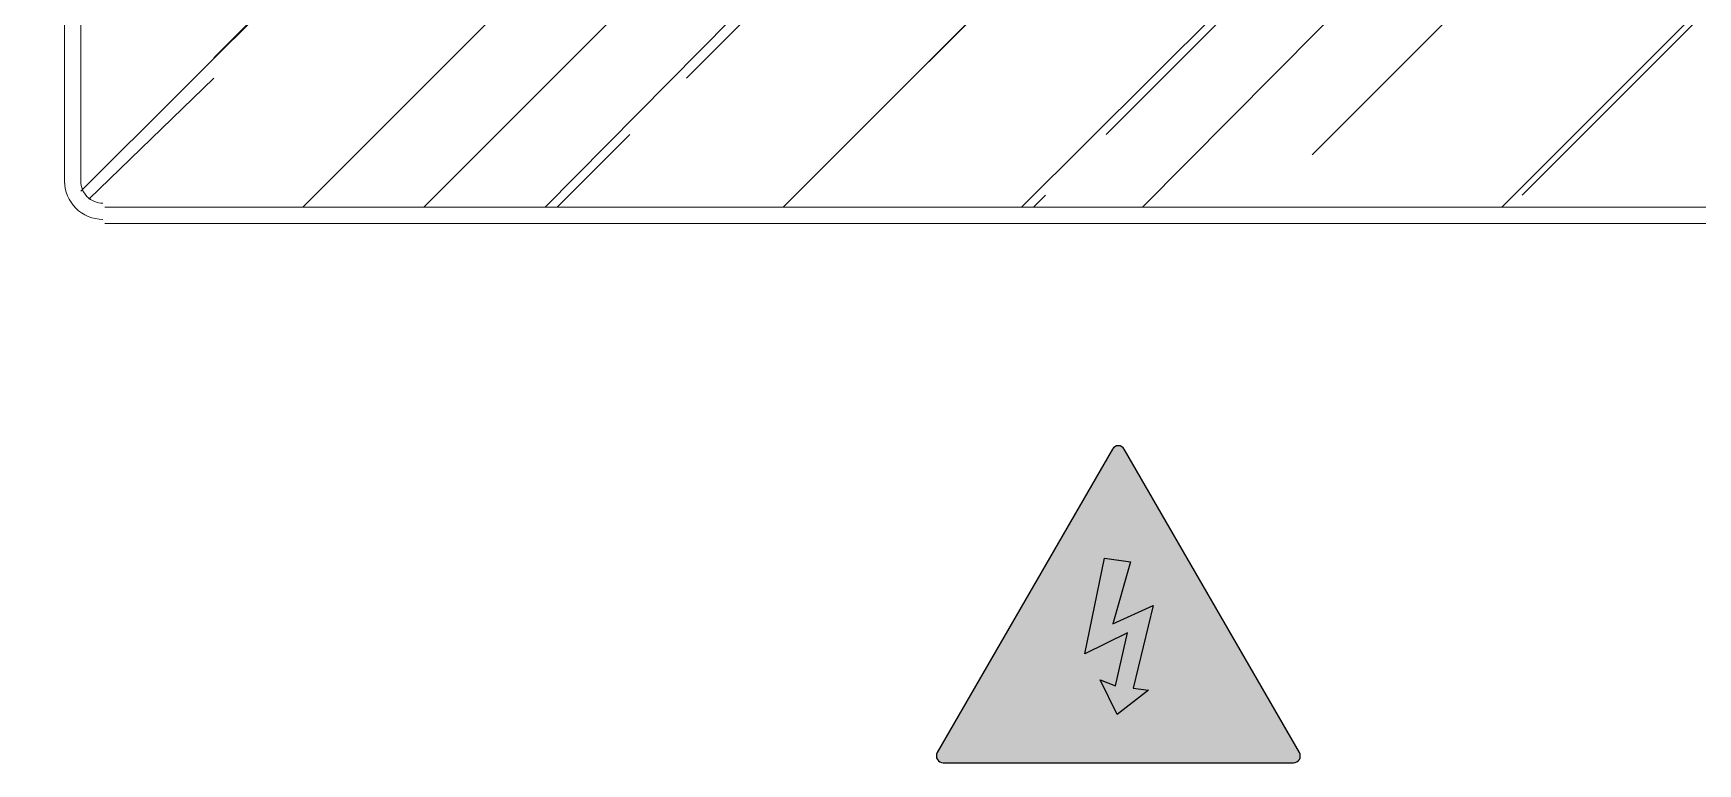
# Model space of a CAD drawing. Header units: millimetres. Extents: x 2374.4 to 2386.9, y 1062.1 to 1067.9.
# Drawn here: x 2376.0684 to 2376.4632, y 1064.2308 to 1064.404 of the extents above; entities that cross this region are included whole.
import ezdxf

# ---------------------------------------------------------------- set-up
doc = ezdxf.new("R2010")
doc.units = ezdxf.units.MM
doc.layers.add('.', color=7, linetype='Continuous')

# ---------------------------------------------------------------- blocks, each defined once
blk = doc.blocks.new('G$CF654F5B4')
blk.add_wipeout([(0, 1.4), (0.89918, 1.4), (0.89918, 0), (0, 0)])
at = {"layer": '.'}
h = blk.add_hatch(color=50, dxfattribs=at)
h.dxf.hatch_style = 1
h.paths.add_polyline_path([(0.40714, 0.89439, 0.57735), (0.40855, 0.89195), (0.49159, 0.89195, 0.57735), (0.493, 0.89439), (0.45148, 0.9663, 0.57735), (0.44865, 0.9663), (0.40714, 0.89439)], is_closed=False)
h.paths.add_polyline_path([(0.45294, 0.9396), (0.44875, 0.92486), (0.4583, 0.92924), (0.45362, 0.90961), (0.45722, 0.90916), (0.44976, 0.90337), (0.44574, 0.91161), (0.44937, 0.9102), (0.45225, 0.92272), (0.44215, 0.91779), (0.44681, 0.94044), (0.45294, 0.9396)], is_closed=False, flags=16)
h = blk.add_hatch(color=7, dxfattribs=at)
h.dxf.hatch_style = 1
h.paths.add_polyline_path([(0.44215, 0.91779), (0.45225, 0.92272), (0.44937, 0.9102), (0.44574, 0.91161), (0.44976, 0.90337), (0.45722, 0.90916), (0.45362, 0.90961), (0.4583, 0.92924), (0.44875, 0.92486), (0.45294, 0.9396), (0.44681, 0.94044), (0.44215, 0.91779)], is_closed=False)
at = {"lineweight": 9}
for points in [[(0.20397, 1.0275), (0.49316, 1.31573)], [(0.25663, 1.02367), (0.5487, 1.31573)], [(0.28536, 1.02367), (0.57743, 1.31573)], [(0.20014, 1.02941), (0.20014, 1.30999)], [(0.20397, 1.02941), (0.20397, 1.30999)], [(0.34761, 1.05431), (0.60233, 1.30903)], [(0.4472, 1.0409), (0.69617, 1.28988)], [(0.37059, 1.02367), (0.62148, 1.27456)], [(0.23557, 1.0591), (0.40506, 1.22859)], [(0.42709, 1.02367), (0.62914, 1.22476)], [(0.49603, 1.03612), (0.66553, 1.20561)], [(0.54104, 1.02367), (0.69617, 1.1788)], [(0.54583, 1.02654), (0.69617, 1.17688)], [(0.45581, 1.02367), (0.57072, 1.13954)], [(0.31409, 1.02367), (0.40219, 1.11272)], [(0.37059, 1.02367), (0.43953, 1.09261)], [(0.20588, 1.02558), (0.23557, 1.05431)], [(0.31696, 1.02367), (0.3342, 1.0409)], [(0.42996, 1.02367), (0.43283, 1.02654)], [(0.69042, 1.02367), (0.20971, 1.02367)], [(0.69042, 1.01984), (0.20971, 1.01984)]]:
    blk.add_lwpolyline(points, dxfattribs=at)
for points in [[(0.20014, 1.02989, 0.414214), (0.20923, 1.02079)], [(0.20397, 1.02989, 0.414214), (0.20923, 1.02462)]]:
    blk.add_lwpolyline(points, format="xyb", dxfattribs=at)
blk.add_lwpolyline([(0.44865, 0.9663), (0.40714, 0.89439, 0.57735), (0.40855, 0.89195), (0.49159, 0.89195, 0.57735), (0.493, 0.89439), (0.45148, 0.9663, 0.57735)], format="xyb", close=True)
blk.add_lwpolyline([(0.44681, 0.94044), (0.45294, 0.9396), (0.44875, 0.92486), (0.4583, 0.92924), (0.45362, 0.90961), (0.45722, 0.90916), (0.44976, 0.90337), (0.44574, 0.91161), (0.44937, 0.9102), (0.45225, 0.92272), (0.44215, 0.91779), (0.44681, 0.94044)])

msp = doc.modelspace()

# ---------------------------------------------------------------- block references
msp.add_blockref('G$CF654F5B4', (2375.87571, 1063.33904))

doc.saveas('drawing.dxf')
